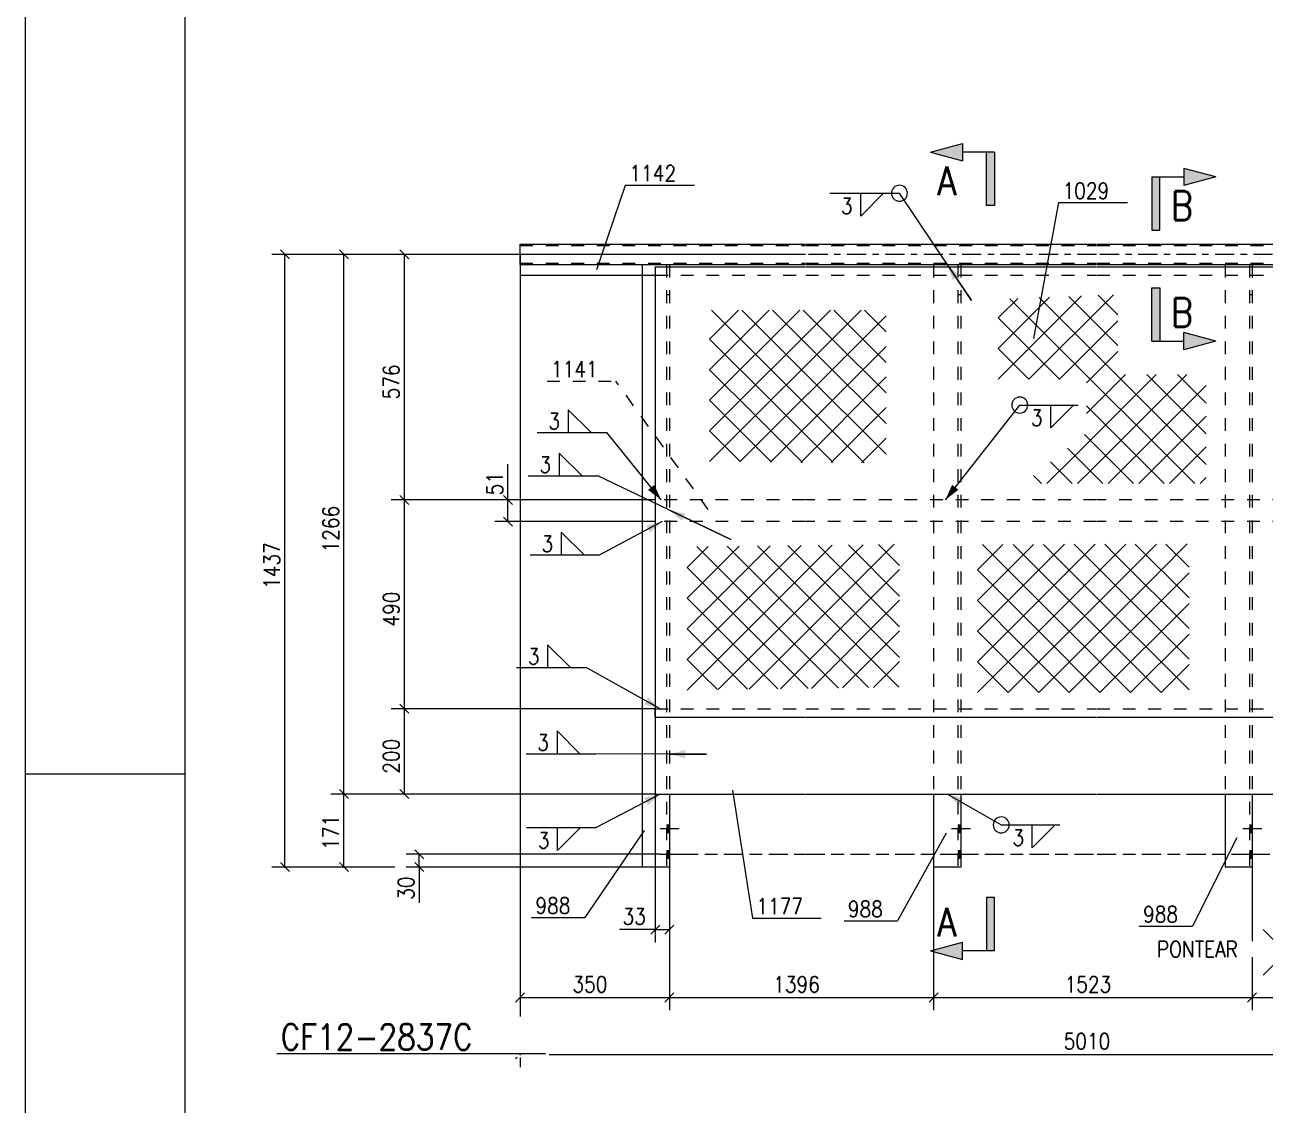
# Model space of a CAD drawing. Header units: millimetres. Extents: x 5 to 846, y 5 to 599.
# Drawn here: x 5 to 198.9, y 250.2 to 419.1 of the extents above; entities that cross this region are included whole.
import ezdxf

# ---------------------------------------------------------------- set-up
doc = ezdxf.new("R2010")
doc.units = ezdxf.units.MM
for name, pattern in [('XKITLINE00', [0]), ('XKITLINE02', [4, 2, -2]), ('XKITLINE03', [6, 3, -1, 1, -1]), ('XKITLINE06', [7, 3, -1, 2, -1])]:
    doc.linetypes.add(name, pattern=pattern)
for name, color, linetype, lineweight in [('Corte', 7, 'Continuous', 0), ('Cota', 4, 'Continuous', 0), ('Marca da peça', 2, 'Continuous', 0), ('Objeto gráfico', 3, 'Continuous', 0), ('Outro tipo de objeto', 7, 'Continuous', 0), ('Parafuso', 3, 'Continuous', 0), ('Peça', 2, 'Continuous', 0), ('Solda', 1, 'Continuous', 0), ('Texto', 7, 'Continuous', 0)]:
    doc.layers.add(name, color=color, linetype=linetype, lineweight=lineweight)
doc.styles.add('ROMANS', font='ROMANS__.TTF')
doc.styles.add('SIMPLEX', font='SIMPLEX_.TTF')

# ---------------------------------------------------------------- blocks, each defined once
blk = doc.blocks.new('*A52')
at = {"layer": 'Peça', "color": 4, "linetype": 'XKITLINE00', "lineweight": 0}
for p, q in [((82.42, 384.83), (126.96, 384.83)), ((82.42, 381.61), (82.42, 384.83)), ((127.06, 384.83), (172.51, 384.83)), ((172.61, 384.83), (218.05, 384.83)), ((218.15, 384.83), (261.18, 384.83)), ((261.18, 384.83), (261.18, 381.61))]:
    blk.add_line(p, q, dxfattribs=at)
at = {"layer": 'Peça', "color": 7, "linetype": 'XKITLINE02', "lineweight": 0}
for p, q in [((82.42, 384.61), (126.96, 384.61)), ((127.06, 384.61), (172.51, 384.61)), ((172.61, 384.61), (218.05, 384.61)), ((218.15, 384.61), (261.18, 384.61)), ((82.42, 381.82), (126.96, 381.82)), ((82.42, 381.61), (126.96, 381.61)), ((127.06, 381.82), (172.51, 381.82)), ((127.06, 381.61), (172.51, 381.61)), ((172.61, 381.82), (218.05, 381.82)), ((172.61, 381.61), (218.05, 381.61)), ((218.15, 381.82), (261.18, 381.82)), ((218.15, 381.61), (261.18, 381.61))]:
    blk.add_line(p, q, dxfattribs=at)
at = {"layer": 'Peça', "color": 7, "linetype": 'XKITLINE03', "lineweight": 0}
for p, q in [((126.96, 383.22), (82.42, 383.22)), ((172.51, 383.22), (127.06, 383.22)), ((218.05, 383.22), (172.61, 383.22)), ((261.18, 383.22), (218.15, 383.22))]:
    blk.add_line(p, q, dxfattribs=at)
blk = doc.blocks.new('*A53')
at = {"layer": 'Parafuso'}
for points in [[(105.75, 292.81), (105.32, 292.81), (105.32, 294.01), (105.75, 294.01)], [(105.75, 288.81), (105.32, 288.81), (105.32, 290.01), (105.75, 290.01)]]:
    blk.add_hatch(color=7, dxfattribs=at).paths.add_polyline_path(points, flags=17)
at = {"layer": 'Parafuso', "color": 7, "linetype": 'XKITLINE00', "lineweight": 0}
for p, q in [((104.32, 293.41), (107.28, 293.41)), ((105.32, 294.01), (105.75, 294.01)), ((105.32, 292.81), (105.75, 292.81)), ((104.32, 289.41), (107.28, 289.41)), ((105.32, 290.01), (105.75, 290.01)), ((105.32, 288.81), (105.75, 288.81))]:
    blk.add_line(p, q, dxfattribs=at)
blk = doc.blocks.new('*A54')
at = {"layer": 'Parafuso'}
for points in [[(196.84, 292.81), (196.42, 292.81), (196.42, 294.01), (196.84, 294.01)], [(196.84, 288.81), (196.42, 288.81), (196.42, 290.01), (196.84, 290.01)]]:
    blk.add_hatch(color=7, dxfattribs=at).paths.add_polyline_path(points, flags=17)
at = {"layer": 'Parafuso', "color": 7, "linetype": 'XKITLINE00', "lineweight": 0}
for p, q in [((195.41, 293.41), (198.38, 293.41)), ((196.42, 294.01), (196.84, 294.01)), ((196.42, 292.81), (196.84, 292.81)), ((195.41, 289.41), (198.38, 289.41)), ((196.42, 290.01), (196.84, 290.01)), ((196.42, 288.81), (196.84, 288.81))]:
    blk.add_line(p, q, dxfattribs=at)
blk = doc.blocks.new('*A57')
at = {"layer": 'Peça', "color": 7, "linetype": 'XKITLINE02', "lineweight": 0}
for p, q in [((103.55, 310.83), (103.55, 312.16)), ((103.55, 312.16), (126.96, 312.16)), ((127.06, 312.16), (172.51, 312.16)), ((172.61, 312.16), (218.05, 312.16)), ((218.15, 312.16), (240.05, 312.16)), ((240.05, 312.16), (240.05, 310.83))]:
    blk.add_line(p, q, dxfattribs=at)
at = {"layer": 'Peça', "color": 4, "linetype": 'XKITLINE00', "lineweight": 0}
for p, q in [((103.55, 310.83), (103.55, 298.83)), ((240.05, 298.83), (240.05, 310.83)), ((103.55, 298.83), (126.96, 298.83)), ((127.06, 298.83), (172.51, 298.83)), ((172.61, 298.83), (218.05, 298.83)), ((218.15, 298.83), (240.05, 298.83))]:
    blk.add_line(p, q, dxfattribs=at)
blk = doc.blocks.new('*A58')
at = {"layer": 'Peça', "color": 4, "linetype": 'XKITLINE00', "lineweight": 0}
for p, q in [((103.55, 381.27), (126.96, 381.27)), ((103.55, 381.27), (103.55, 310.83)), ((127.06, 381.27), (172.51, 381.27)), ((172.61, 381.27), (218.05, 381.27)), ((218.15, 381.27), (240.05, 381.27)), ((240.05, 381.27), (240.05, 310.83)), ((103.55, 310.83), (126.96, 310.83)), ((127.06, 310.83), (172.51, 310.83)), ((172.61, 310.83), (218.05, 310.83)), ((218.15, 310.83), (240.05, 310.83))]:
    blk.add_line(p, q, dxfattribs=at)
blk = doc.blocks.new('*A59')
at = {"layer": 'Peça', "color": 7, "linetype": 'XKITLINE02', "lineweight": 0}
for p, q in [((126.96, 344.83), (103.55, 344.83)), ((103.55, 344.83), (103.55, 341.43)), ((172.51, 344.83), (127.06, 344.83)), ((218.05, 344.83), (172.61, 344.83)), ((240.05, 344.83), (218.15, 344.83)), ((240.05, 344.83), (240.05, 341.43)), ((126.96, 341.43), (103.55, 341.43)), ((172.51, 341.43), (127.06, 341.43)), ((218.05, 341.43), (172.61, 341.43)), ((240.05, 341.43), (218.15, 341.43))]:
    blk.add_line(p, q, dxfattribs=at)
blk = doc.blocks.new('*A60')
at = {"layer": 'Peça', "color": 4, "linetype": 'XKITLINE00', "lineweight": 0}
for p, q in [((82.42, 381.61), (126.96, 381.61)), ((82.42, 381.61), (82.42, 379.94)), ((127.06, 381.61), (172.51, 381.61)), ((172.61, 381.61), (218.05, 381.61)), ((218.15, 381.61), (261.18, 381.61)), ((261.18, 381.61), (261.18, 379.94)), ((82.42, 379.94), (103.55, 379.94)), ((261.18, 379.94), (240.05, 379.94))]:
    blk.add_line(p, q, dxfattribs=at)
at = {"layer": 'Peça', "color": 7, "linetype": 'XKITLINE02', "lineweight": 0}
for p, q in [((103.55, 379.94), (126.96, 379.94)), ((127.06, 379.94), (172.51, 379.94)), ((172.61, 379.94), (218.05, 379.94)), ((218.15, 379.94), (240.05, 379.94))]:
    blk.add_line(p, q, dxfattribs=at)
blk = doc.blocks.new('*A61')
at = {"layer": 'Peça', "color": 7, "linetype": 'XKITLINE02', "lineweight": 0}
for p, q in [((101.51, 381.61), (105.75, 381.61)), ((101.51, 381.61), (101.51, 379.94)), ((105.32, 381.61), (105.32, 287.41)), ((105.75, 381.61), (105.75, 298.83)), ((105.32, 376.94), (105.75, 376.94))]:
    blk.add_line(p, q, dxfattribs=at)
at = {"layer": 'Peça', "color": 4, "linetype": 'XKITLINE00', "lineweight": 0}
for p, q in [((101.51, 379.94), (101.51, 287.41)), ((105.75, 298.83), (105.75, 287.41)), ((105.75, 287.41), (101.51, 287.41))]:
    blk.add_line(p, q, dxfattribs=at)
blk = doc.blocks.new('*A62')
at = {"layer": 'Peça', "color": 7, "linetype": 'XKITLINE02', "lineweight": 0}
for p, q in [((192.61, 381.61), (196.84, 381.61)), ((192.61, 381.61), (192.61, 298.83)), ((196.42, 381.61), (196.42, 287.41)), ((196.84, 381.61), (196.84, 298.83)), ((196.42, 376.94), (196.84, 376.94))]:
    blk.add_line(p, q, dxfattribs=at)
at = {"layer": 'Peça', "color": 4, "linetype": 'XKITLINE00', "lineweight": 0}
for p, q in [((192.61, 298.83), (192.61, 287.41)), ((196.84, 298.83), (196.84, 287.41)), ((196.84, 287.41), (192.61, 287.41))]:
    blk.add_line(p, q, dxfattribs=at)
blk = doc.blocks.new('*A63')
at = {"layer": 'Peça', "color": 7, "linetype": 'XKITLINE02', "lineweight": 0}
for p, q in [((147.06, 381.61), (151.29, 381.61)), ((147.06, 381.61), (147.06, 298.83)), ((150.87, 381.61), (150.87, 287.41)), ((151.29, 381.61), (151.29, 298.83)), ((150.87, 376.94), (151.29, 376.94))]:
    blk.add_line(p, q, dxfattribs=at)
at = {"layer": 'Peça', "color": 4, "linetype": 'XKITLINE00', "lineweight": 0}
for p, q in [((147.06, 298.83), (147.06, 287.41)), ((151.29, 298.83), (151.29, 287.41)), ((151.29, 287.41), (147.06, 287.41))]:
    blk.add_line(p, q, dxfattribs=at)
blk = doc.blocks.new('*A64')
at = {"layer": 'Parafuso'}
for points in [[(151.29, 292.81), (150.87, 292.81), (150.87, 294.01), (151.29, 294.01)], [(151.29, 288.81), (150.87, 288.81), (150.87, 290.01), (151.29, 290.01)]]:
    blk.add_hatch(color=7, dxfattribs=at).paths.add_polyline_path(points, flags=17)
at = {"layer": 'Parafuso', "color": 7, "linetype": 'XKITLINE00', "lineweight": 0}
for p, q in [((149.87, 293.41), (152.83, 293.41)), ((150.87, 294.01), (151.29, 294.01)), ((150.87, 292.81), (151.29, 292.81)), ((149.87, 289.41), (152.83, 289.41)), ((150.87, 290.01), (151.29, 290.01)), ((150.87, 288.81), (151.29, 288.81))]:
    blk.add_line(p, q, dxfattribs=at)
blk = doc.blocks.new('*A123')
at = {"layer": 'Objeto gráfico', "color": 7, "linetype": 'XKITLINE06', "lineweight": 0}
for p, q in [((107.28, 289.41), (126.96, 289.41)), ((127.06, 289.41), (172.51, 289.41)), ((172.61, 289.41), (218.05, 289.41)), ((218.15, 289.41), (240.27, 289.41))]:
    blk.add_line(p, q, dxfattribs=at)
blk = doc.blocks.new('*A124')
at = {"layer": 'Objeto gráfico', "color": 2, "linetype": 'XKITLINE00', "lineweight": 0}
for p, q in [((112.04, 355.61), (130.93, 374.49)), ((112.04, 360.4), (126.14, 374.49)), ((112.04, 365.18), (121.35, 374.49)), ((112.04, 369.97), (116.56, 374.49)), ((112.04, 350.82), (135.61, 374.39)), ((124.02, 362.79), (112.32, 374.49)), ((126.41, 365.18), (117.1, 374.49)), ((128.81, 367.58), (121.89, 374.49)), ((131.2, 369.97), (126.68, 374.49)), ((133.6, 372.37), (131.47, 374.5)), ((135.61, 374.39), (135.72, 374.5)), ((139.64, 371.12), (136.26, 374.5)), ((139.64, 366.33), (133.6, 372.37)), ((138.01, 371.99), (139.64, 373.62)), ((116.79, 350.78), (138.01, 371.99)), ((121.62, 360.4), (112.04, 369.97)), ((121.54, 350.73), (139.64, 368.83)), ((139.64, 361.54), (131.2, 369.97)), ((139.64, 356.75), (128.81, 367.58)), ((119.23, 358), (112.04, 365.18)), ((139.64, 351.96), (126.41, 365.18)), ((136.2, 350.61), (124.02, 362.79)), ((126.29, 350.69), (139.64, 364.04)), ((116.83, 355.61), (112.04, 360.4)), ((131.37, 350.65), (121.62, 360.4)), ((131.04, 350.65), (139.64, 359.25)), ((126.54, 350.69), (119.23, 358)), ((114.44, 353.21), (112.04, 355.61)), ((121.71, 350.73), (116.83, 355.61)), ((116.88, 350.77), (114.44, 353.21)), ((135.79, 350.61), (139.64, 354.46)), ((112.04, 350.82), (112.04, 350.82)), ((112.04, 350.82), (112.04, 350.82)), ((112.04, 350.82), (112.04, 350.82))]:
    blk.add_line(p, q, dxfattribs=at)
blk = doc.blocks.new('*A125')
at = {"layer": 'Objeto gráfico', "color": 2, "linetype": 'XKITLINE00', "lineweight": 0}
for p, q in [((108.54, 315.09), (131.21, 337.76)), ((108.54, 319.88), (126.36, 337.7)), ((108.54, 324.67), (121.52, 337.65)), ((108.54, 329.46), (116.67, 337.59)), ((108.54, 334.25), (111.82, 337.53)), ((120.51, 327.06), (110.06, 337.51)), ((122.91, 329.46), (114.79, 337.57)), ((125.3, 331.85), (119.53, 337.62)), ((127.69, 334.25), (124.26, 337.68)), ((130.09, 336.64), (128.99, 337.74)), ((141.74, 329.78), (133.73, 337.79)), ((134.5, 336.26), (136.06, 337.82)), ((136.9, 333.87), (140.9, 337.88)), ((141.74, 334.57), (138.46, 337.85)), ((113.39, 315.15), (134.5, 336.26)), ((141.74, 324.99), (130.09, 336.64)), ((118.12, 324.67), (108.54, 334.25)), ((118.25, 315.22), (136.9, 333.87)), ((141.74, 320.2), (127.69, 334.25)), ((139.29, 331.47), (141.74, 333.92)), ((141.62, 315.53), (125.3, 331.85)), ((123.1, 315.28), (139.29, 331.47)), ((115.72, 322.27), (108.54, 329.46)), ((136.9, 315.46), (122.91, 329.46)), ((127.95, 315.35), (141.69, 329.08)), ((141.69, 329.08), (141.74, 329.13)), ((132.17, 315.4), (120.51, 327.06)), ((113.33, 319.88), (108.54, 324.67)), ((127.44, 315.34), (118.12, 324.67)), ((132.81, 315.41), (141.74, 324.34)), ((122.72, 315.28), (115.72, 322.27)), ((110.93, 317.48), (108.54, 319.88)), ((117.99, 315.21), (113.33, 319.88)), ((137.66, 315.47), (141.74, 319.55)), ((113.26, 315.15), (110.93, 317.48))]:
    blk.add_line(p, q, dxfattribs=at)
blk = doc.blocks.new('*A127')
at = {"layer": 'Objeto gráfico', "color": 2, "linetype": 'XKITLINE00', "lineweight": 0}
for p, q in [((157.17, 363.71), (170.17, 376.71)), ((157.17, 368.5), (165.19, 376.52)), ((157.17, 373.29), (160.21, 376.32)), ((164.35, 370.89), (158.97, 376.28)), ((161.96, 363.71), (175.16, 376.91)), ((166.75, 373.29), (163.58, 376.46)), ((169.14, 375.68), (168.19, 376.64)), ((175.86, 373.75), (172.8, 376.82)), ((175.86, 368.96), (169.14, 375.68)), ((161.96, 368.5), (157.17, 373.29)), ((189.68, 350.35), (166.75, 373.29)), ((166.75, 363.71), (175.86, 372.82)), ((187.89, 347.36), (164.35, 370.89)), ((159.56, 366.1), (157.17, 368.5)), ((166.75, 363.71), (161.96, 368.5)), ((170.94, 363.11), (175.86, 368.03)), ((161.96, 363.71), (159.56, 366.1)), ((157.17, 363.71), (157.17, 363.71)), ((157.17, 363.71), (157.17, 363.71)), ((157.17, 363.71), (157.17, 363.71)), ((169.14, 351.73), (181.85, 364.44)), ((170.94, 358.32), (177.06, 364.44)), ((171.54, 349.34), (186.64, 364.44)), ((174.34, 347.36), (189.68, 362.7)), ((189.68, 355.14), (180.38, 364.44)), ((189.68, 359.93), (185.17, 364.44)), ((183.1, 347.36), (170.94, 359.52)), ((179.13, 347.36), (189.68, 357.91)), ((178.31, 347.36), (170.62, 355.05)), ((173.52, 347.36), (167.97, 352.91)), ((183.92, 347.36), (189.68, 353.12)), ((164.76, 347.36), (169.14, 351.73)), ((168.73, 347.36), (165.33, 350.76)), ((169.55, 347.36), (171.54, 349.34)), ((163.94, 347.36), (162.68, 348.62)), ((188.71, 347.36), (189.68, 348.33))]:
    blk.add_line(p, q, dxfattribs=at)
blk = doc.blocks.new('*A129')
at = {"layer": 'Objeto gráfico', "color": 2, "linetype": 'XKITLINE00', "lineweight": 0}
for p, q in [((153.9, 314.7), (177.11, 337.91)), ((153.9, 319.49), (172.3, 337.89)), ((153.9, 324.28), (167.5, 337.88)), ((153.9, 329.07), (162.69, 337.86)), ((153.9, 333.86), (157.89, 337.85)), ((165.87, 326.67), (154.71, 337.84)), ((168.27, 329.07), (159.48, 337.85)), ((170.66, 331.46), (164.26, 337.87)), ((173.06, 333.86), (169.03, 337.88)), ((175.45, 336.25), (173.81, 337.9)), ((187, 329.49), (178.58, 337.91)), ((179.86, 335.87), (181.91, 337.92)), ((182.26, 333.48), (186.71, 337.93)), ((187, 334.28), (183.36, 337.92)), ((158.69, 314.7), (179.86, 335.87)), ((187, 324.7), (175.45, 336.25)), ((163.48, 324.28), (153.9, 333.86)), ((187, 319.92), (173.06, 333.86)), ((163.48, 314.7), (182.26, 333.48)), ((184.65, 331.08), (187, 333.43)), ((168.27, 314.7), (184.65, 331.08)), ((187, 315.13), (170.66, 331.46)), ((161.08, 321.88), (153.9, 329.07)), ((182.64, 314.7), (168.27, 329.07)), ((173.06, 314.7), (187, 328.64)), ((177.85, 314.7), (165.87, 326.67)), ((158.69, 319.49), (153.9, 324.28)), ((173.06, 314.7), (163.48, 324.28)), ((177.85, 314.7), (187, 323.85)), ((168.27, 314.7), (161.08, 321.88)), ((156.29, 317.09), (153.9, 319.49)), ((163.48, 314.7), (158.69, 319.49)), ((182.64, 314.7), (187, 319.06)), ((158.69, 314.7), (156.29, 317.09))]:
    blk.add_line(p, q, dxfattribs=at)
blk = doc.blocks.new('*A286')
at = {"layer": 'Cota', "color": 7, "linetype": 'XKITLINE00', "lineweight": 0}
for p, q in [((104.32, 289.41), (64.6, 289.41)), ((65.95, 290.11), (67.36, 288.7)), ((66.65, 287.41), (66.65, 289.41)), ((101.51, 287.41), (64.6, 287.41)), ((65.95, 288.11), (67.36, 286.7)), ((66.65, 287.41), (66.65, 281.82)), ((66.65, 287.41), (66.65, 281.82))]:
    blk.add_line(p, q, dxfattribs=at)
at = {"layer": 'Cota', "color": 3}
for p in [(66.65, 289.41), (66.65, 287.41)]:
    blk.add_point(p, dxfattribs=at)
at = {"layer": 'Cota', "color": 3, "style": 'SIMPLEX', "width": 0.85}
blk.add_text('30', height=2.5, rotation=90.0002, dxfattribs=at).set_placement((65.85, 282.29))
blk = doc.blocks.new('*A287')
at = {"layer": 'Cota', "color": 7, "linetype": 'XKITLINE00', "lineweight": 0}
for p, q in [((80.52, 344.83), (80.52, 350.41)), ((80.52, 344.83), (80.52, 350.41)), ((79.81, 345.53), (81.23, 344.12)), ((103.55, 344.83), (78.47, 344.83)), ((80.52, 341.43), (80.52, 344.83)), ((103.55, 341.43), (78.47, 341.43)), ((79.81, 342.13), (81.23, 340.72))]:
    blk.add_line(p, q, dxfattribs=at)
at = {"layer": 'Cota', "color": 3}
for p in [(80.52, 344.83), (80.52, 341.43)]:
    blk.add_point(p, dxfattribs=at)
at = {"layer": 'Cota', "color": 3, "style": 'SIMPLEX', "width": 0.85}
blk.add_text('51', height=2.5, rotation=90.0002, dxfattribs=at).set_placement((79.72, 345.53))
blk = doc.blocks.new('*A288')
at = {"layer": 'Cota', "color": 7, "linetype": 'XKITLINE00', "lineweight": 0}
for p, q in [((44.95, 383.92), (46.36, 382.51)), ((127.02, 383.22), (43.61, 383.22)), ((45.66, 287.41), (45.66, 383.22)), ((62.85, 287.41), (43.61, 287.41)), ((44.95, 288.11), (46.36, 286.7)), ((101.51, 287.41), (66.35, 287.41))]:
    blk.add_line(p, q, dxfattribs=at)
at = {"layer": 'Cota', "color": 3}
for p in [(45.66, 383.22), (45.66, 287.41)]:
    blk.add_point(p, dxfattribs=at)
at = {"layer": 'Cota', "color": 3, "style": 'SIMPLEX', "width": 0.85}
blk.add_text('1437', height=2.5, rotation=90.0002, dxfattribs=at).set_placement((44.86, 330.9))
blk = doc.blocks.new('*A289')
at = {"layer": 'Cota', "color": 7, "linetype": 'XKITLINE00', "lineweight": 0}
for p, q in [((54.17, 383.92), (55.59, 382.51)), ((82.42, 383.22), (52.83, 383.22)), ((54.88, 298.83), (54.88, 383.22)), ((103.55, 298.83), (52.83, 298.83)), ((54.17, 299.53), (55.59, 298.12))]:
    blk.add_line(p, q, dxfattribs=at)
at = {"layer": 'Cota', "color": 3}
for p in [(54.88, 383.22), (54.88, 298.83)]:
    blk.add_point(p, dxfattribs=at)
at = {"layer": 'Cota', "color": 3, "style": 'SIMPLEX', "width": 0.85}
blk.add_text('1266', height=2.5, rotation=90.0002, dxfattribs=at).set_placement((54.08, 336.61))
blk = doc.blocks.new('*A290')
at = {"layer": 'Cota', "color": 7, "linetype": 'XKITLINE00', "lineweight": 0}
for p, q in [((103.55, 298.83), (52.83, 298.83)), ((54.17, 299.53), (55.59, 298.12)), ((54.88, 287.41), (54.88, 298.83)), ((62.85, 287.41), (52.83, 287.41)), ((54.17, 288.11), (55.59, 286.7)), ((101.51, 287.41), (66.35, 287.41))]:
    blk.add_line(p, q, dxfattribs=at)
at = {"layer": 'Cota', "color": 3}
for p in [(54.88, 298.83), (54.88, 287.41)]:
    blk.add_point(p, dxfattribs=at)
at = {"layer": 'Cota', "color": 3, "style": 'SIMPLEX', "width": 0.85}
blk.add_text('171', height=2.5, rotation=90.0002, dxfattribs=at).set_placement((54.08, 290.1))
blk = doc.blocks.new('*A291')
at = {"layer": 'Cota', "color": 7, "linetype": 'XKITLINE00', "lineweight": 0}
for p, q in [((63.63, 383.92), (65.05, 382.51)), ((127.02, 383.22), (62.29, 383.22)), ((64.34, 344.83), (64.34, 383.22)), ((63.63, 345.53), (65.05, 344.12)), ((103.55, 344.83), (62.29, 344.83))]:
    blk.add_line(p, q, dxfattribs=at)
at = {"layer": 'Cota', "color": 3}
for p in [(64.34, 383.22), (64.34, 344.83)]:
    blk.add_point(p, dxfattribs=at)
at = {"layer": 'Cota', "color": 3, "style": 'SIMPLEX', "width": 0.85}
blk.add_text('576', height=2.5, rotation=90.0002, dxfattribs=at).set_placement((63.54, 360.54))
blk = doc.blocks.new('*A292')
at = {"layer": 'Cota', "color": 7, "linetype": 'XKITLINE00', "lineweight": 0}
for p, q in [((63.63, 345.53), (65.05, 344.12)), ((103.55, 344.83), (62.29, 344.83)), ((64.34, 312.16), (64.34, 344.83)), ((63.63, 312.87), (65.05, 311.45)), ((103.55, 312.16), (62.29, 312.16))]:
    blk.add_line(p, q, dxfattribs=at)
at = {"layer": 'Cota', "color": 3}
for p in [(64.34, 344.83), (64.34, 312.16)]:
    blk.add_point(p, dxfattribs=at)
at = {"layer": 'Cota', "color": 3, "style": 'SIMPLEX', "width": 0.85}
blk.add_text('490', height=2.5, rotation=90.0002, dxfattribs=at).set_placement((63.54, 325.01))
blk = doc.blocks.new('*A293')
at = {"layer": 'Cota', "color": 7, "linetype": 'XKITLINE00', "lineweight": 0}
for p, q in [((63.63, 312.87), (65.05, 311.45)), ((103.55, 312.16), (62.29, 312.16)), ((64.34, 298.83), (64.34, 312.16)), ((103.55, 298.83), (62.29, 298.83)), ((63.63, 299.53), (65.05, 298.12))]:
    blk.add_line(p, q, dxfattribs=at)
at = {"layer": 'Cota', "color": 3}
for p in [(64.34, 312.16), (64.34, 298.83)]:
    blk.add_point(p, dxfattribs=at)
at = {"layer": 'Cota', "color": 3, "style": 'SIMPLEX', "width": 0.85}
blk.add_text('200', height=2.5, rotation=90.0002, dxfattribs=at).set_placement((63.54, 302.01))
blk = doc.blocks.new('*A294')
at = {"layer": 'Cota', "color": 7, "linetype": 'XKITLINE00', "lineweight": 0}
for p, q in [((82.42, 383.22), (82.42, 264.05)), ((261.18, 380.77), (261.18, 256.11)), ((86.98, 258.11), (261.18, 258.11)), ((261.89, 258.81), (260.47, 257.4)), ((81.96, 257.65), (81.71, 257.4)), ((82.42, 257.65), (82.42, 256.11))]:
    blk.add_line(p, q, dxfattribs=at)
at = {"layer": 'Cota', "color": 3}
for p in [(82.42, 258.11), (261.18, 258.11)]:
    blk.add_point(p, dxfattribs=at)
at = {"layer": 'Cota', "color": 3, "style": 'SIMPLEX', "width": 0.85}
blk.add_text('5010', height=2.5, dxfattribs=at).set_placement((167.39, 258.91))
blk = doc.blocks.new('*A295')
at = {"layer": 'Cota', "color": 7, "linetype": 'XKITLINE00', "lineweight": 0}
for p, q in [((82.42, 383.22), (82.42, 265.01)), ((105.75, 287.41), (105.75, 265.01)), ((83.13, 267.72), (81.71, 266.3)), ((106.45, 267.72), (105.04, 266.3)), ((82.42, 267.01), (105.75, 267.01))]:
    blk.add_line(p, q, dxfattribs=at)
at = {"layer": 'Cota', "color": 3}
for p in [(82.42, 267.01), (105.75, 267.01)]:
    blk.add_point(p, dxfattribs=at)
at = {"layer": 'Cota', "color": 3, "style": 'SIMPLEX', "width": 0.85}
blk.add_text('350', height=2.5, dxfattribs=at).set_placement((90.6, 267.81))
blk = doc.blocks.new('*A296')
at = {"layer": 'Corte'}
for points in [[(191.17, 395.33), (186.17, 393.99), (186.17, 396.67)], [(182.42, 386.99), (181.17, 386.99), (181.17, 395.33)], [(182.42, 395.33), (182.42, 386.99), (181.17, 395.33)], [(182.42, 369.64), (181.17, 369.64), (181.17, 377.97)], [(182.42, 377.97), (182.42, 369.64), (181.17, 377.97)], [(191.17, 369.64), (186.17, 368.3), (186.17, 370.98)]]:
    blk.add_hatch(color=6, dxfattribs=at).paths.add_polyline_path(points, flags=17)
at = {"layer": 'Corte', "color": 6, "linetype": 'XKITLINE00', "lineweight": 0}
for p, q in [((191.17, 395.33), (186.17, 396.67)), ((186.17, 396.67), (186.17, 393.99)), ((181.17, 395.33), (186.17, 395.33)), ((181.17, 395.33), (181.17, 386.99)), ((182.42, 386.99), (182.42, 395.33)), ((191.17, 395.33), (186.17, 393.99)), ((181.17, 386.99), (182.42, 386.99)), ((181.17, 369.64), (181.17, 377.97)), ((181.17, 377.97), (182.42, 377.97)), ((182.42, 377.97), (182.42, 369.64)), ((191.17, 369.64), (186.17, 370.98)), ((186.17, 368.3), (186.17, 370.98)), ((181.17, 369.64), (186.17, 369.64)), ((191.17, 369.64), (186.17, 368.3))]:
    blk.add_line(p, q, dxfattribs=at)
at = {"layer": 'Corte', "color": 4, "style": 'ROMANS', "width": 0.85}
for p in [(184.17, 388.58), (184.17, 371.89)]:
    blk.add_text('B', height=4.5, dxfattribs=at).set_placement(p)
blk = doc.blocks.new('*A297')
at = {"layer": 'Corte'}
for points in [[(146.55, 399.2), (151.55, 400.54), (151.55, 397.86)], [(155.3, 399.2), (156.55, 399.2), (156.55, 390.87)], [(155.3, 390.87), (155.3, 399.2), (156.55, 390.87)], [(155.3, 282.63), (156.55, 282.63), (156.55, 274.3)], [(155.3, 274.3), (155.3, 282.63), (156.55, 274.3)], [(146.55, 274.3), (151.55, 275.64), (151.55, 272.96)]]:
    blk.add_hatch(color=6, dxfattribs=at).paths.add_polyline_path(points, flags=17)
at = {"layer": 'Corte', "color": 6, "linetype": 'XKITLINE00', "lineweight": 0}
for p, q in [((146.55, 399.2), (151.55, 400.54)), ((151.55, 400.54), (151.55, 397.86)), ((146.55, 399.2), (151.55, 397.86)), ((156.55, 399.2), (151.55, 399.2)), ((155.3, 390.87), (155.3, 399.2)), ((156.55, 399.2), (156.55, 390.87)), ((156.55, 390.87), (155.3, 390.87)), ((155.3, 282.63), (155.3, 274.3)), ((156.55, 282.63), (155.3, 282.63)), ((156.55, 274.3), (156.55, 282.63)), ((146.55, 274.3), (151.55, 275.64)), ((151.55, 272.96), (151.55, 275.64)), ((146.55, 274.3), (151.55, 272.96)), ((156.55, 274.3), (151.55, 274.3))]:
    blk.add_line(p, q, dxfattribs=at)
at = {"layer": 'Corte', "color": 4, "style": 'ROMANS', "width": 0.85}
for p in [(147.67, 392.45), (147.67, 276.55)]:
    blk.add_text('A', height=4.5, dxfattribs=at).set_placement(p)
blk = doc.blocks.new('*A298')
at = {"layer": 'Texto', "color": 4, "linetype": 'XKITLINE00', "lineweight": 0}
blk.add_line((44.39, 258.25), (86.38, 258.25), dxfattribs=at)
at = {"layer": 'Texto', "color": 4, "style": 'ROMANS', "width": 0.85}
blk.add_text('CF12-2837C', height=4, dxfattribs=at).set_placement((44.99, 258.85))
blk = doc.blocks.new('*A300')
at = {"layer": 'Solda'}
blk.add_hatch(color=7, dxfattribs=at).paths.add_polyline_path([(148.9, 344.83), (149.95, 347.18), (150.93, 346.41)], flags=17)
at = {"layer": 'Solda', "color": 7, "linetype": 'XKITLINE00', "lineweight": 0}
for p, q in [((148.9, 344.83), (160.53, 359.65)), ((160.53, 359.65), (169.66, 359.65))]:
    blk.add_line(p, q, dxfattribs=at)
at = {"layer": 'Solda', "color": 3, "linetype": 'XKITLINE00', "lineweight": 0}
for p, q in [((165.38, 359.65), (168.95, 359.65)), ((168.95, 359.65), (165.38, 356.08)), ((165.38, 356.08), (165.38, 359.65))]:
    blk.add_line(p, q, dxfattribs=at)
for start, end in [(90, 270), (270, 90)]:
    blk.add_arc((160.53, 359.65), 1.25, start, end, dxfattribs=at)
at = {"layer": 'Solda', "color": 3, "style": 'ROMANS', "width": 0.85}
blk.add_text('3', height=2.5, dxfattribs=at).set_placement((162.28, 356.4))
blk = doc.blocks.new('*A301')
at = {"layer": 'Solda'}
blk.add_hatch(color=7, dxfattribs=at).paths.add_polyline_path([(149.21, 298.83), (151.69, 298.13), (151.07, 297.04)], flags=17)
at = {"layer": 'Solda', "color": 7, "linetype": 'XKITLINE00', "lineweight": 0}
for p, q in [((149.21, 298.83), (157.63, 294)), ((157.63, 294), (166.77, 294))]:
    blk.add_line(p, q, dxfattribs=at)
at = {"layer": 'Solda', "color": 3, "linetype": 'XKITLINE00', "lineweight": 0}
for p, q in [((162.48, 294), (166.05, 294)), ((166.05, 294), (162.48, 290.43)), ((162.48, 290.43), (162.48, 294))]:
    blk.add_line(p, q, dxfattribs=at)
for start, end in [(90, 270), (270, 90)]:
    blk.add_arc((157.63, 294), 1.25, start, end, dxfattribs=at)
at = {"layer": 'Solda', "color": 3, "style": 'ROMANS', "width": 0.85}
blk.add_text('3', height=2.5, dxfattribs=at).set_placement((159.38, 290.75))
blk = doc.blocks.new('*A307')
at = {"layer": 'Solda'}
blk.add_hatch(color=7, dxfattribs=at).paths.add_polyline_path([(149.18, 381.61), (151.1, 379.9), (150.07, 379.19)], flags=17)
at = {"layer": 'Solda', "color": 7, "linetype": 'XKITLINE00', "lineweight": 0}
for p, q in [((130.83, 392.78), (141.72, 392.78)), ((153, 376.02), (141.72, 392.78)), ((149.18, 381.61), (153, 376.02))]:
    blk.add_line(p, q, dxfattribs=at)
at = {"layer": 'Solda', "color": 3, "linetype": 'XKITLINE00', "lineweight": 0}
for p, q in [((135.68, 392.78), (139.25, 392.78)), ((139.25, 392.78), (135.68, 389.21)), ((135.68, 389.21), (135.68, 392.78))]:
    blk.add_line(p, q, dxfattribs=at)
for start, end in [(90, 270), (270, 90)]:
    blk.add_arc((141.72, 392.78), 1.25, start, end, dxfattribs=at)
at = {"layer": 'Solda', "color": 3, "style": 'ROMANS', "width": 0.85}
blk.add_text('3', height=2.5, dxfattribs=at).set_placement((132.58, 389.53))
blk = doc.blocks.new('*A308')
at = {"layer": 'Solda'}
blk.add_hatch(color=7, dxfattribs=at).paths.add_polyline_path([(104.48, 344.83), (102.42, 346.38), (103.4, 347.16)], flags=17)
at = {"layer": 'Solda', "color": 3, "linetype": 'XKITLINE00', "lineweight": 0}
for p, q in [((93.51, 355.36), (89.94, 358.93)), ((89.94, 358.93), (89.94, 355.36)), ((89.94, 355.36), (93.51, 355.36))]:
    blk.add_line(p, q, dxfattribs=at)
at = {"layer": 'Solda', "color": 7, "linetype": 'XKITLINE00', "lineweight": 0}
for p in [(85.09, 355.36), (104.48, 344.83)]:
    blk.add_line(p, (95.97, 355.36), dxfattribs=at)
at = {"layer": 'Solda', "color": 3, "style": 'ROMANS', "width": 0.85}
blk.add_text('3', height=2.5, dxfattribs=at).set_placement((86.84, 355.86))
blk = doc.blocks.new('*A309')
at = {"layer": 'Solda'}
blk.add_hatch(color=7, dxfattribs=at).paths.add_polyline_path([(105.75, 343.19), (108.27, 342.68), (107.73, 341.55)], flags=17)
at = {"layer": 'Solda', "color": 3, "linetype": 'XKITLINE00', "lineweight": 0}
for p, q in [((92.1, 348.57), (88.53, 352.14)), ((88.53, 352.14), (88.53, 348.57)), ((88.53, 348.57), (92.1, 348.57))]:
    blk.add_line(p, q, dxfattribs=at)
at = {"layer": 'Solda', "color": 7, "linetype": 'XKITLINE00', "lineweight": 0}
for p, q in [((83.68, 348.57), (94.56, 348.57)), ((115.34, 338.61), (94.56, 348.57)), ((105.75, 343.19), (115.34, 338.61))]:
    blk.add_line(p, q, dxfattribs=at)
at = {"layer": 'Solda', "color": 3, "style": 'ROMANS', "width": 0.85}
blk.add_text('3', height=2.5, dxfattribs=at).set_placement((85.43, 349.07))
blk = doc.blocks.new('*A310')
at = {"layer": 'Solda'}
blk.add_hatch(color=7, dxfattribs=at).paths.add_polyline_path([(104.64, 341.43), (102.73, 339.69), (102.14, 340.8)], flags=17)
at = {"layer": 'Solda', "color": 7, "linetype": 'XKITLINE00', "lineweight": 0}
for p in [(104.64, 341.43), (84.01, 336.21)]:
    blk.add_line(p, (94.9, 336.21), dxfattribs=at)
at = {"layer": 'Solda', "color": 3, "linetype": 'XKITLINE00', "lineweight": 0}
for p, q in [((92.44, 336.21), (88.86, 339.78)), ((88.86, 339.78), (88.86, 336.21)), ((88.86, 336.21), (92.44, 336.21))]:
    blk.add_line(p, q, dxfattribs=at)
at = {"layer": 'Solda', "color": 3, "style": 'ROMANS', "width": 0.85}
blk.add_text('3', height=2.5, dxfattribs=at).set_placement((85.76, 336.71))
blk = doc.blocks.new('*A311')
at = {"layer": 'Solda'}
blk.add_hatch(color=7, dxfattribs=at).paths.add_polyline_path([(104.32, 312.16), (101.84, 312.83), (102.44, 313.92)], flags=17)
at = {"layer": 'Solda', "color": 3, "linetype": 'XKITLINE00', "lineweight": 0}
for p, q in [((90.29, 318.6), (86.72, 322.18)), ((86.72, 322.18), (86.72, 318.6)), ((86.72, 318.6), (90.29, 318.6))]:
    blk.add_line(p, q, dxfattribs=at)
at = {"layer": 'Solda', "color": 7, "linetype": 'XKITLINE00', "lineweight": 0}
for p in [(81.87, 318.6), (104.32, 312.16)]:
    blk.add_line(p, (92.75, 318.6), dxfattribs=at)
at = {"layer": 'Solda', "color": 3, "style": 'ROMANS', "width": 0.85}
blk.add_text('3', height=2.5, dxfattribs=at).set_placement((83.62, 319.1))
blk = doc.blocks.new('*A312')
at = {"layer": 'Solda'}
blk.add_hatch(color=7, dxfattribs=at).paths.add_polyline_path([(105.75, 305.07), (108.25, 305.69), (108.24, 304.44)], flags=17)
at = {"layer": 'Solda', "color": 3, "linetype": 'XKITLINE00', "lineweight": 0}
for p, q in [((91.78, 305.13), (88.21, 308.7)), ((88.21, 308.7), (88.21, 305.13)), ((88.21, 305.13), (91.78, 305.13))]:
    blk.add_line(p, q, dxfattribs=at)
at = {"layer": 'Solda', "color": 7, "linetype": 'XKITLINE00', "lineweight": 0}
for p, q in [((83.36, 305.13), (94.25, 305.13)), ((111.57, 305.06), (94.25, 305.13)), ((105.75, 305.07), (111.57, 305.06))]:
    blk.add_line(p, q, dxfattribs=at)
at = {"layer": 'Solda', "color": 3, "style": 'ROMANS', "width": 0.85}
blk.add_text('3', height=2.5, dxfattribs=at).set_placement((85.11, 305.63))
blk = doc.blocks.new('*A313')
at = {"layer": 'Solda'}
blk.add_hatch(color=7, dxfattribs=at).paths.add_polyline_path([(104.32, 298.83), (102.4, 297.11), (101.82, 298.22)], flags=17)
at = {"layer": 'Solda', "color": 7, "linetype": 'XKITLINE00', "lineweight": 0}
for p in [(104.32, 298.83), (83.44, 293.57)]:
    blk.add_line(p, (94.32, 293.57), dxfattribs=at)
at = {"layer": 'Solda', "color": 3, "linetype": 'XKITLINE00', "lineweight": 0}
for p, q in [((88.29, 293.57), (91.86, 293.57)), ((91.86, 293.57), (88.29, 290)), ((88.29, 290), (88.29, 293.57))]:
    blk.add_line(p, q, dxfattribs=at)
at = {"layer": 'Solda', "color": 3, "style": 'ROMANS', "width": 0.85}
blk.add_text('3', height=2.5, dxfattribs=at).set_placement((85.19, 290.32))
blk = doc.blocks.new('*A314')
at = {"layer": 'Solda'}
blk.add_hatch(color=7, dxfattribs=at).paths.add_polyline_path([(221.4, 310.83), (221.34, 308.25), (220.14, 308.58)], flags=17)
at = {"layer": 'Solda', "color": 7, "linetype": 'XKITLINE00', "lineweight": 0}
for p in [(221.4, 310.83), (202.12, 274.06)]:
    blk.add_line(p, (211.37, 274.06), dxfattribs=at)
at = {"layer": 'Solda', "color": 3, "linetype": 'XKITLINE00', "lineweight": 0}
for p, q in [((202.12, 274.06), (198.55, 277.63)), ((205.69, 274.06), (205.69, 277.63)), ((202.12, 274.06), (198.55, 270.49)), ((205.69, 274.06), (205.69, 270.49))]:
    blk.add_line(p, q, dxfattribs=at)
for centre, radius, start, end in [((209.62, 274.42), 3.23, 96.3402, 186.3402), ((209.62, 273.71), 3.23, 173.6598, 263.6598), ((211.37, 274.06), 1.25, 90, 270), ((211.37, 274.06), 1.25, 270, 90)]:
    blk.add_arc(centre, radius, start, end, dxfattribs=at)
at = {"layer": 'Solda', "color": 3, "style": 'ROMANS', "width": 0.85}
blk.add_text('PONTEAR', height=2.5, dxfattribs=at).set_placement((181.96, 273.31))
blk = doc.blocks.new('*A317')
at = {"layer": 'Marca da peça', "color": 7, "linetype": 'XKITLINE00', "lineweight": 0}
for p, q in [((115.61, 299.41), (118.76, 279.44)), ((118.76, 279.44), (129.5, 279.44))]:
    blk.add_line(p, q, dxfattribs=at)
at = {"layer": 'Marca da peça', "color": 4, "style": 'ROMANS', "width": 0.85}
blk.add_text('1177', height=2.5, dxfattribs=at).set_placement((119.36, 280.04))
blk = doc.blocks.new('*A318')
at = {"layer": 'Marca da peça', "color": 7, "linetype": 'XKITLINE00', "lineweight": 0}
for p, q in [((162.71, 370.06), (166.62, 391.31)), ((166.62, 391.31), (177.36, 391.31))]:
    blk.add_line(p, q, dxfattribs=at)
at = {"layer": 'Marca da peça', "color": 4, "style": 'ROMANS', "width": 0.85}
blk.add_text('1029', height=2.5, dxfattribs=at).set_placement((167.22, 391.91))
blk = doc.blocks.new('*A319')
at = {"layer": 'Marca da peça', "color": 7, "linetype": 'XKITLINE02', "lineweight": 0}
for p in [(86.65, 363.41), (111.84, 343.32)]:
    blk.add_line(p, (97.39, 363.41), dxfattribs=at)
at = {"layer": 'Marca da peça', "color": 4, "style": 'ROMANS', "width": 0.85}
blk.add_text('1141', height=2.5, dxfattribs=at).set_placement((87.25, 364.01))
blk = doc.blocks.new('*A320')
at = {"layer": 'Marca da peça', "color": 7, "linetype": 'XKITLINE00', "lineweight": 0}
for p, q in [((94.44, 380.83), (98.92, 394.04)), ((98.92, 394.04), (109.66, 394.04))]:
    blk.add_line(p, q, dxfattribs=at)
at = {"layer": 'Marca da peça', "color": 4, "style": 'ROMANS', "width": 0.85}
blk.add_text('1142', height=2.5, dxfattribs=at).set_placement((99.52, 394.64))
blk = doc.blocks.new('*A321')
at = {"layer": 'Marca da peça', "color": 7, "linetype": 'XKITLINE00', "lineweight": 0}
for p in [(101.8, 293.13), (84.21, 279.53)]:
    blk.add_line(p, (92.56, 279.53), dxfattribs=at)
at = {"layer": 'Marca da peça', "color": 4, "style": 'ROMANS', "width": 0.85}
blk.add_text('988', height=2.5, dxfattribs=at).set_placement((84.81, 280.13))
blk = doc.blocks.new('*A322')
at = {"layer": 'Marca da peça', "color": 7, "linetype": 'XKITLINE00', "lineweight": 0}
for p in [(194.46, 291.98), (179.2, 278.17)]:
    blk.add_line(p, (187.55, 278.17), dxfattribs=at)
at = {"layer": 'Marca da peça', "color": 4, "style": 'ROMANS', "width": 0.85}
blk.add_text('988', height=2.5, dxfattribs=at).set_placement((179.8, 278.77))
blk = doc.blocks.new('*A323')
at = {"layer": 'Marca da peça', "color": 7, "linetype": 'XKITLINE00', "lineweight": 0}
for p in [(149.04, 292.69), (133.06, 279)]:
    blk.add_line(p, (141.41, 279), dxfattribs=at)
at = {"layer": 'Marca da peça', "color": 4, "style": 'ROMANS', "width": 0.85}
blk.add_text('988', height=2.5, dxfattribs=at).set_placement((133.66, 279.6))
blk = doc.blocks.new('*A324')
at = {"layer": 'Cota', "color": 7, "linetype": 'XKITLINE00', "lineweight": 0}
for p, q in [((103.55, 298.83), (103.55, 275.63)), ((105.75, 287.41), (105.75, 275.63)), ((103.55, 277.63), (97.96, 277.63)), ((103.55, 277.63), (97.96, 277.63)), ((104.25, 278.34), (102.84, 276.92)), ((103.55, 277.63), (105.75, 277.63)), ((106.45, 278.34), (105.04, 276.92))]:
    blk.add_line(p, q, dxfattribs=at)
at = {"layer": 'Cota', "color": 3}
for p in [(103.55, 277.63), (105.75, 277.63)]:
    blk.add_point(p, dxfattribs=at)
at = {"layer": 'Cota', "color": 3, "style": 'SIMPLEX', "width": 0.85}
blk.add_text('33', height=2.5, dxfattribs=at).set_placement((98.43, 278.43))
blk = doc.blocks.new('*A327')
at = {"layer": 'Cota', "color": 7, "linetype": 'XKITLINE00', "lineweight": 0}
for p, q in [((196.84, 287.41), (196.84, 275.81)), ((242.39, 287.41), (242.39, 265.01)), ((196.84, 273.31), (196.84, 265.01)), ((197.55, 267.72), (196.13, 266.3)), ((243.09, 267.72), (241.68, 266.3)), ((196.84, 267.01), (242.39, 267.01))]:
    blk.add_line(p, q, dxfattribs=at)
at = {"layer": 'Cota', "color": 3}
for p in [(196.84, 267.01), (242.39, 267.01)]:
    blk.add_point(p, dxfattribs=at)
at = {"layer": 'Cota', "color": 3, "style": 'SIMPLEX', "width": 0.85}
blk.add_text('1459', height=2.5, dxfattribs=at).set_placement((215.2, 267.81))
blk = doc.blocks.new('*A328')
at = {"layer": 'Cota', "color": 7, "linetype": 'XKITLINE00', "lineweight": 0}
for p, q in [((147.06, 287.41), (147.06, 265.01)), ((196.84, 287.41), (196.84, 275.81)), ((196.84, 273.31), (196.84, 265.01)), ((147.77, 267.72), (146.35, 266.3)), ((197.55, 267.72), (196.13, 266.3)), ((147.06, 267.01), (196.84, 267.01))]:
    blk.add_line(p, q, dxfattribs=at)
at = {"layer": 'Cota', "color": 3}
for p in [(147.06, 267.01), (196.84, 267.01)]:
    blk.add_point(p, dxfattribs=at)
at = {"layer": 'Cota', "color": 3, "style": 'SIMPLEX', "width": 0.85}
blk.add_text('1523', height=2.5, dxfattribs=at).set_placement((167.54, 267.81))
blk = doc.blocks.new('*A329')
at = {"layer": 'Cota', "color": 7, "linetype": 'XKITLINE00', "lineweight": 0}
for p, q in [((105.75, 287.41), (105.75, 265.01)), ((147.06, 287.41), (147.06, 265.01)), ((106.45, 267.72), (105.04, 266.3)), ((147.77, 267.72), (146.35, 266.3)), ((105.75, 267.01), (147.06, 267.01))]:
    blk.add_line(p, q, dxfattribs=at)
at = {"layer": 'Cota', "color": 3}
for p in [(105.75, 267.01), (147.06, 267.01)]:
    blk.add_point(p, dxfattribs=at)
at = {"layer": 'Cota', "color": 3, "style": 'SIMPLEX', "width": 0.85}
blk.add_text('1396', height=2.5, dxfattribs=at).set_placement((121.99, 267.81))

msp = doc.modelspace()

# ---------------------------------------------------------------- linework, layer by layer
at = {"layer": 'Outro tipo de objeto', "color": 7, "linetype": 'XKITLINE00', "lineweight": 0}
msp.add_line((5.04, 599), (5.04, 5.04), dxfattribs=at)
at = {"layer": 'Outro tipo de objeto', "color": 6, "linetype": 'XKITLINE00', "lineweight": 0}
msp.add_line((30, 589), (30, 15), dxfattribs=at)
at = {"layer": 'Outro tipo de objeto', "color": 2, "linetype": 'XKITLINE00', "lineweight": 0}
msp.add_line((5, 302), (30, 302), dxfattribs=at)

# ---------------------------------------------------------------- block references
at = {"lineweight": 0}
for name in ['*A320', '*A307', '*A318', '*A288', '*A289', '*A291', '*A52', '*A294', '*A295', '*A60', '*A61', '*A58', '*A63', '*A62', '*A127', '*A124', '*A319', '*A300', '*A308', '*A309', '*A287', '*A292', '*A59', '*A310', '*A125', '*A129', '*A311', '*A293', '*A57', '*A314', '*A312', '*A290', '*A313', '*A324', '*A317', '*A301', '*A321', '*A53', '*A64', '*A54', '*A323', '*A322', '*A286', '*A123', '*A329', '*A328', '*A327', '*A298']:
    msp.add_blockref(name, (0, 0), dxfattribs=at)
at = {"layer": 'Corte', "lineweight": 0}
for name in ['*A297', '*A296']:
    msp.add_blockref(name, (0, 0), dxfattribs=at)

doc.saveas('drawing.dxf')
